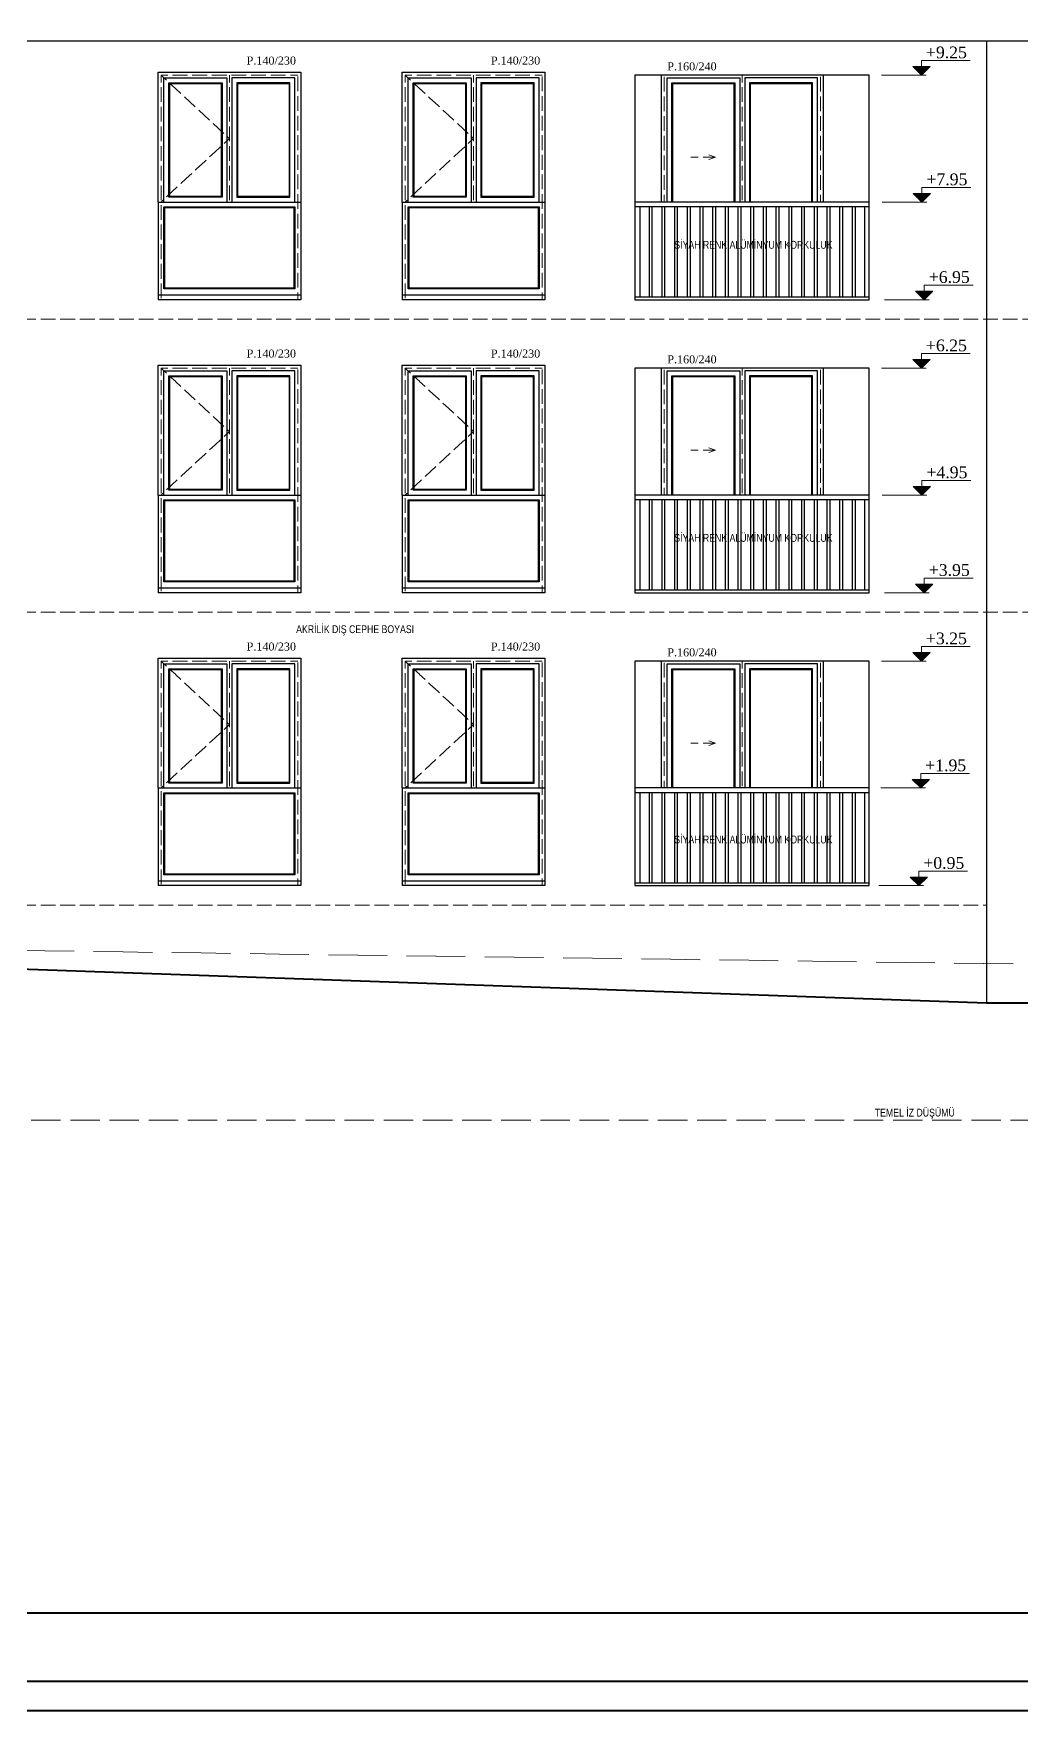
# Model space of a CAD drawing. Header units: millimetres. Extents: x 11587 to 81192, y -36083 to -25300.
# Drawn here: x 64620 to 65631, y -28300 to -26583 of the extents above; entities that cross this region are included whole.
import ezdxf

# ---------------------------------------------------------------- set-up
doc = ezdxf.new("R2010")
doc.units = ezdxf.units.MM
doc.linetypes.add('IZDUSUM1', pattern=[20, 7.5, -5, 7.5, 0])
for name, color, linetype, lineweight in [('rtm-antet-02', 140, 'Continuous', 40), ('rtm-cephe-03', 241, 'Continuous', 30), ('rtm-cephe-04', 33, 'Continuous', 25), ('rtm-izdusum-üst ince', 8, 'IZDUSUM1', 5), ('rtm-izdusum-üst kalın', 211, 'IZDUSUM1', 15), ('rtm-kesit katmanı-05', 153, 'Continuous', 20), ('rtm-mhl-yazı-malzeme', 253, 'Continuous', 13), ('rtm-sembol kot yazı', 7, 'Continuous', 20), ('rtm-symbol lvl', 242, 'Continuous', 20), ('rtm-tas_betonarme', 50, 'Continuous', 40)]:
    doc.layers.add(name, color=color, linetype=linetype, lineweight=lineweight)
doc.styles.get("Standard").update_dxf_attribs({"font": 'arial.ttf'})
doc.styles.add('VAZ-OLCU', font='times.ttf', dxfattribs={"height": 60})

msp = doc.modelspace()

# ---------------------------------------------------------------- hatches: boundary and pattern name
at = {"layer": 'rtm-symbol lvl'}
for points in [[(65520.09, -26616.19), (65528.93, -26625.03), (65537.77, -26616.19)], [(65520.09, -26616.19), (65528.93, -26625.03), (65537.77, -26616.19)], [(65520.61, -26746.19), (65529.45, -26755.03), (65538.29, -26746.19)], [(65520.61, -26746.19), (65529.45, -26755.03), (65538.29, -26746.19)], [(65522.99, -26846.19), (65531.83, -26855.03), (65540.67, -26846.19)], [(65522.99, -26846.19), (65531.83, -26855.03), (65540.67, -26846.19)], [(65520.09, -26916.19), (65528.93, -26925.03), (65537.77, -26916.19)], [(65520.09, -26916.19), (65528.93, -26925.03), (65537.77, -26916.19)], [(65520.61, -27046.19), (65529.45, -27055.03), (65538.29, -27046.19)], [(65520.61, -27046.19), (65529.45, -27055.03), (65538.29, -27046.19)], [(65522.99, -27146.19), (65531.83, -27155.03), (65540.67, -27146.19)], [(65522.99, -27146.19), (65531.83, -27155.03), (65540.67, -27146.19)], [(65520.09, -27216.19), (65528.93, -27225.03), (65537.77, -27216.19)], [(65520.09, -27216.19), (65528.93, -27225.03), (65537.77, -27216.19)], [(65519.34, -27346.19), (65528.18, -27355.03), (65537.02, -27346.19)], [(65519.34, -27346.19), (65528.18, -27355.03), (65537.02, -27346.19)], [(65517.38, -27446.19), (65526.22, -27455.03), (65535.05, -27446.19)], [(65517.38, -27446.19), (65526.22, -27455.03), (65535.05, -27446.19)]]:
    msp.add_hatch(color=256, dxfattribs=at).paths.add_polyline_path(points)

# ---------------------------------------------------------------- linework, layer by layer
at = {"layer": 'rtm-antet-02'}
for points in [[(57226.59, -25299.55), (57226.59, -28299.55), (74226.59, -28299.55), (74226.59, -25299.55), (57226.59, -25299.55)], [(57256.59, -28199.55), (74196.59, -28199.55)]]:
    msp.add_lwpolyline(points, dxfattribs=at)
msp.add_lwpolyline([(57256.59, -25329.55), (57256.59, -28269.55), (74196.59, -28269.55), (74196.59, -25329.55)], close=True, dxfattribs=at)
at = {"layer": 'rtm-cephe-03'}
for points in [[(63670.54, -26590.03), (68685.54, -26590.03)], [(65595.54, -26590.03), (65595.54, -27575.03)]]:
    msp.add_lwpolyline(points, dxfattribs=at)
for points in [[(65475.54, -26625.03), (65235.54, -26625.03), (65235.54, -26855.03), (65475.54, -26855.03)], [(65475.54, -26925.03), (65235.54, -26925.03), (65235.54, -27155.03), (65475.54, -27155.03)], [(65475.54, -27225.03), (65235.54, -27225.03), (65235.54, -27455.03), (65475.54, -27455.03)]]:
    msp.add_lwpolyline(points, close=True, dxfattribs=at)
at = {"layer": 'rtm-cephe-04'}
for p, q in [((64747.54, -26850.03), (64893.54, -26850.03)), ((64747.54, -26850.03), (64747.54, -26855.03)), ((64893.54, -26850.03), (64893.54, -26855.03)), ((64997.54, -26850.03), (65143.54, -26850.03)), ((64997.54, -26850.03), (64997.54, -26855.03)), ((65143.54, -26850.03), (65143.54, -26855.03)), ((64893.54, -26855.03), (64747.54, -26855.03)), ((65143.54, -26855.03), (64997.54, -26855.03)), ((64747.54, -27150.03), (64893.54, -27150.03)), ((64747.54, -27150.03), (64747.54, -27155.03)), ((64893.54, -27155.03), (64747.54, -27155.03)), ((64893.54, -27150.03), (64893.54, -27155.03)), ((64997.54, -27150.03), (65143.54, -27150.03)), ((64997.54, -27150.03), (64997.54, -27155.03)), ((65143.54, -27155.03), (64997.54, -27155.03)), ((65143.54, -27150.03), (65143.54, -27155.03)), ((64747.54, -27450.03), (64893.54, -27450.03)), ((64747.54, -27450.03), (64747.54, -27455.03)), ((64893.54, -27455.03), (64747.54, -27455.03)), ((64893.54, -27450.03), (64893.54, -27455.03)), ((64997.54, -27450.03), (65143.54, -27450.03)), ((64997.54, -27450.03), (64997.54, -27455.03)), ((65143.54, -27455.03), (64997.54, -27455.03)), ((65143.54, -27450.03), (65143.54, -27455.03))]:
    msp.add_line(p, q, dxfattribs=at)
for points in [[(64747.54, -26755.03), (64747.54, -26622.03), (64893.54, -26622.03), (64893.54, -26755.03)], [(64753.54, -26755.03), (64753.54, -26628.03), (64818.04, -26628.03), (64818.04, -26755.03)], [(64887.54, -26755.03), (64887.54, -26628.03), (64823.04, -26628.03), (64823.04, -26755.03)], [(64997.54, -26755.03), (64997.54, -26622.03), (65143.54, -26622.03), (65143.54, -26755.03)], [(65003.54, -26755.03), (65003.54, -26628.03), (65068.04, -26628.03), (65068.04, -26755.03)], [(65137.54, -26755.03), (65137.54, -26628.03), (65073.04, -26628.03), (65073.04, -26755.03)], [(65262.54, -26625.03), (65262.54, -26755.03)], [(65268.54, -26755.03), (65268.54, -26628.03), (65343.04, -26628.03), (65343.04, -26755.03)], [(65422.54, -26755.03), (65422.54, -26628.03), (65348.04, -26628.03), (65348.04, -26755.03)], [(65428.54, -26755.03), (65428.54, -26625.03)], [(65273.54, -26755.03), (65273.54, -26633.03), (65338.04, -26633.03), (65338.04, -26755.03)], [(65417.54, -26755.03), (65417.54, -26633.03), (65353.04, -26633.03), (65353.04, -26755.03)], [(64747.54, -26755.03), (64747.54, -26850.03)], [(64747.54, -26755.03), (64893.54, -26755.03)], [(64893.54, -26755.03), (64893.54, -26850.03)], [(64997.54, -26755.03), (64997.54, -26850.03)], [(64997.54, -26755.03), (65143.54, -26755.03)], [(65143.54, -26755.03), (65143.54, -26850.03)], [(65475.54, -26755.03), (65235.54, -26755.03)], [(65475.54, -26760.03), (65235.54, -26760.03)], [(65240.54, -26760.03), (65240.54, -26852.03)], [(65250.04, -26760.03), (65250.04, -26852.03)], [(65253.04, -26760.03), (65253.04, -26852.03)], [(65263.04, -26760.03), (65263.04, -26852.03)], [(65266.04, -26760.03), (65266.04, -26852.03)], [(65276.04, -26760.03), (65276.04, -26852.03)], [(65279.04, -26760.03), (65279.04, -26852.03)], [(65289.04, -26760.03), (65289.04, -26852.03)], [(65292.04, -26760.03), (65292.04, -26852.03)], [(65302.04, -26760.03), (65302.04, -26852.03)], [(65305.04, -26760.03), (65305.04, -26852.03)], [(65315.04, -26760.03), (65315.04, -26852.03)], [(65318.04, -26760.03), (65318.04, -26852.03)], [(65328.04, -26760.03), (65328.04, -26852.03)], [(65331.04, -26760.03), (65331.04, -26852.03)], [(65341.04, -26760.03), (65341.04, -26852.03)], [(65344.04, -26760.03), (65344.04, -26852.03)], [(65354.04, -26760.03), (65354.04, -26852.03)], [(65357.04, -26760.03), (65357.04, -26852.03)], [(65367.04, -26760.03), (65367.04, -26852.03)], [(65370.04, -26760.03), (65370.04, -26852.03)], [(65380.04, -26760.03), (65380.04, -26852.03)], [(65383.04, -26760.03), (65383.04, -26852.03)], [(65393.04, -26760.03), (65393.04, -26852.03)], [(65396.04, -26760.03), (65396.04, -26852.03)], [(65406.04, -26760.03), (65406.04, -26852.03)], [(65409.04, -26760.03), (65409.04, -26852.03)], [(65419.04, -26760.03), (65419.04, -26852.03)], [(65422.04, -26760.03), (65422.04, -26852.03)], [(65432.04, -26760.03), (65432.04, -26852.03)], [(65435.04, -26760.03), (65435.04, -26852.03)], [(65445.04, -26760.03), (65445.04, -26852.03)], [(65448.04, -26760.03), (65448.04, -26852.03)], [(65458.04, -26760.03), (65458.04, -26852.03)], [(65461.04, -26760.03), (65461.04, -26852.03)], [(65470.54, -26760.03), (65470.54, -26852.03)], [(65235.54, -26852.03), (65475.54, -26852.03)], [(64747.54, -27055.03), (64747.54, -26922.03), (64893.54, -26922.03), (64893.54, -27055.03)], [(64997.54, -27055.03), (64997.54, -26922.03), (65143.54, -26922.03), (65143.54, -27055.03)], [(64753.54, -27055.03), (64753.54, -26928.03), (64818.04, -26928.03), (64818.04, -27055.03)], [(64887.54, -27055.03), (64887.54, -26928.03), (64823.04, -26928.03), (64823.04, -27055.03)], [(65003.54, -27055.03), (65003.54, -26928.03), (65068.04, -26928.03), (65068.04, -27055.03)], [(65137.54, -27055.03), (65137.54, -26928.03), (65073.04, -26928.03), (65073.04, -27055.03)], [(65262.54, -26925.03), (65262.54, -27055.03)], [(65268.54, -27055.03), (65268.54, -26928.03), (65343.04, -26928.03), (65343.04, -27055.03)], [(65273.54, -27055.03), (65273.54, -26933.03), (65338.04, -26933.03), (65338.04, -27055.03)], [(65422.54, -27055.03), (65422.54, -26928.03), (65348.04, -26928.03), (65348.04, -27055.03)], [(65417.54, -27055.03), (65417.54, -26933.03), (65353.04, -26933.03), (65353.04, -27055.03)], [(65428.54, -27055.03), (65428.54, -26925.03)], [(64747.54, -27055.03), (64747.54, -27150.03)], [(64747.54, -27055.03), (64893.54, -27055.03)], [(64893.54, -27055.03), (64893.54, -27150.03)], [(64997.54, -27055.03), (64997.54, -27150.03)], [(64997.54, -27055.03), (65143.54, -27055.03)], [(65143.54, -27055.03), (65143.54, -27150.03)], [(65475.54, -27055.03), (65235.54, -27055.03)], [(65475.54, -27060.03), (65235.54, -27060.03)], [(65240.54, -27060.03), (65240.54, -27152.03)], [(65250.04, -27060.03), (65250.04, -27152.03)], [(65253.04, -27060.03), (65253.04, -27152.03)], [(65263.04, -27060.03), (65263.04, -27152.03)], [(65266.04, -27060.03), (65266.04, -27152.03)], [(65276.04, -27060.03), (65276.04, -27152.03)], [(65279.04, -27060.03), (65279.04, -27152.03)], [(65289.04, -27060.03), (65289.04, -27152.03)], [(65292.04, -27060.03), (65292.04, -27152.03)], [(65302.04, -27060.03), (65302.04, -27152.03)], [(65305.04, -27060.03), (65305.04, -27152.03)], [(65315.04, -27060.03), (65315.04, -27152.03)], [(65318.04, -27060.03), (65318.04, -27152.03)], [(65328.04, -27060.03), (65328.04, -27152.03)], [(65331.04, -27060.03), (65331.04, -27152.03)], [(65341.04, -27060.03), (65341.04, -27152.03)], [(65344.04, -27060.03), (65344.04, -27152.03)], [(65354.04, -27060.03), (65354.04, -27152.03)], [(65357.04, -27060.03), (65357.04, -27152.03)], [(65367.04, -27060.03), (65367.04, -27152.03)], [(65370.04, -27060.03), (65370.04, -27152.03)], [(65380.04, -27060.03), (65380.04, -27152.03)], [(65383.04, -27060.03), (65383.04, -27152.03)], [(65393.04, -27060.03), (65393.04, -27152.03)], [(65396.04, -27060.03), (65396.04, -27152.03)], [(65406.04, -27060.03), (65406.04, -27152.03)], [(65409.04, -27060.03), (65409.04, -27152.03)], [(65419.04, -27060.03), (65419.04, -27152.03)], [(65422.04, -27060.03), (65422.04, -27152.03)], [(65432.04, -27060.03), (65432.04, -27152.03)], [(65435.04, -27060.03), (65435.04, -27152.03)], [(65445.04, -27060.03), (65445.04, -27152.03)], [(65448.04, -27060.03), (65448.04, -27152.03)], [(65458.04, -27060.03), (65458.04, -27152.03)], [(65461.04, -27060.03), (65461.04, -27152.03)], [(65470.54, -27060.03), (65470.54, -27152.03)], [(65235.54, -27152.03), (65475.54, -27152.03)], [(64747.54, -27355.03), (64747.54, -27222.03), (64893.54, -27222.03), (64893.54, -27355.03)], [(64753.54, -27355.03), (64753.54, -27228.03), (64818.04, -27228.03), (64818.04, -27355.03)], [(64887.54, -27355.03), (64887.54, -27228.03), (64823.04, -27228.03), (64823.04, -27355.03)], [(64997.54, -27355.03), (64997.54, -27222.03), (65143.54, -27222.03), (65143.54, -27355.03)], [(65003.54, -27355.03), (65003.54, -27228.03), (65068.04, -27228.03), (65068.04, -27355.03)], [(65137.54, -27355.03), (65137.54, -27228.03), (65073.04, -27228.03), (65073.04, -27355.03)], [(65262.54, -27225.03), (65262.54, -27355.03)], [(65268.54, -27355.03), (65268.54, -27228.03), (65343.04, -27228.03), (65343.04, -27355.03)], [(65422.54, -27355.03), (65422.54, -27228.03), (65348.04, -27228.03), (65348.04, -27355.03)], [(65428.54, -27355.03), (65428.54, -27225.03)], [(65273.54, -27355.03), (65273.54, -27233.03), (65338.04, -27233.03), (65338.04, -27355.03)], [(65417.54, -27355.03), (65417.54, -27233.03), (65353.04, -27233.03), (65353.04, -27355.03)], [(64747.54, -27355.03), (64747.54, -27450.03)], [(64747.54, -27355.03), (64893.54, -27355.03)], [(64893.54, -27355.03), (64893.54, -27450.03)], [(64997.54, -27355.03), (64997.54, -27450.03)], [(64997.54, -27355.03), (65143.54, -27355.03)], [(65143.54, -27355.03), (65143.54, -27450.03)], [(65475.54, -27355.03), (65235.54, -27355.03)], [(65475.54, -27360.03), (65235.54, -27360.03)], [(65240.54, -27360.03), (65240.54, -27452.03)], [(65250.04, -27360.03), (65250.04, -27452.03)], [(65253.04, -27360.03), (65253.04, -27452.03)], [(65263.04, -27360.03), (65263.04, -27452.03)], [(65266.04, -27360.03), (65266.04, -27452.03)], [(65276.04, -27360.03), (65276.04, -27452.03)], [(65279.04, -27360.03), (65279.04, -27452.03)], [(65289.04, -27360.03), (65289.04, -27452.03)], [(65292.04, -27360.03), (65292.04, -27452.03)], [(65302.04, -27360.03), (65302.04, -27452.03)], [(65305.04, -27360.03), (65305.04, -27452.03)], [(65315.04, -27360.03), (65315.04, -27452.03)], [(65318.04, -27360.03), (65318.04, -27452.03)], [(65328.04, -27360.03), (65328.04, -27452.03)], [(65331.04, -27360.03), (65331.04, -27452.03)], [(65341.04, -27360.03), (65341.04, -27452.03)], [(65344.04, -27360.03), (65344.04, -27452.03)], [(65354.04, -27360.03), (65354.04, -27452.03)], [(65357.04, -27360.03), (65357.04, -27452.03)], [(65367.04, -27360.03), (65367.04, -27452.03)], [(65370.04, -27360.03), (65370.04, -27452.03)], [(65380.04, -27360.03), (65380.04, -27452.03)], [(65383.04, -27360.03), (65383.04, -27452.03)], [(65393.04, -27360.03), (65393.04, -27452.03)], [(65396.04, -27360.03), (65396.04, -27452.03)], [(65406.04, -27360.03), (65406.04, -27452.03)], [(65409.04, -27360.03), (65409.04, -27452.03)], [(65419.04, -27360.03), (65419.04, -27452.03)], [(65422.04, -27360.03), (65422.04, -27452.03)], [(65432.04, -27360.03), (65432.04, -27452.03)], [(65435.04, -27360.03), (65435.04, -27452.03)], [(65445.04, -27360.03), (65445.04, -27452.03)], [(65448.04, -27360.03), (65448.04, -27452.03)], [(65458.04, -27360.03), (65458.04, -27452.03)], [(65461.04, -27360.03), (65461.04, -27452.03)], [(65470.54, -27360.03), (65470.54, -27452.03)], [(65235.54, -27452.03), (65475.54, -27452.03)]]:
    msp.add_lwpolyline(points, dxfattribs=at)
for points in [[(64813.04, -26633.03), (64813.04, -26750.03), (64758.54, -26750.03), (64758.54, -26633.03)], [(64828.04, -26633.03), (64828.04, -26750.03), (64882.54, -26750.03), (64882.54, -26633.03)], [(65063.04, -26633.03), (65063.04, -26750.03), (65008.54, -26750.03), (65008.54, -26633.03)], [(65078.04, -26633.03), (65078.04, -26750.03), (65132.54, -26750.03), (65132.54, -26633.03)], [(64887.54, -26844.03), (64753.54, -26844.03), (64753.54, -26760.03), (64887.54, -26760.03)], [(65137.54, -26844.03), (65003.54, -26844.03), (65003.54, -26760.03), (65137.54, -26760.03)], [(64813.04, -26933.03), (64813.04, -27050.03), (64758.54, -27050.03), (64758.54, -26933.03)], [(64828.04, -26933.03), (64828.04, -27050.03), (64882.54, -27050.03), (64882.54, -26933.03)], [(65063.04, -26933.03), (65063.04, -27050.03), (65008.54, -27050.03), (65008.54, -26933.03)], [(65078.04, -26933.03), (65078.04, -27050.03), (65132.54, -27050.03), (65132.54, -26933.03)], [(64887.54, -27144.03), (64753.54, -27144.03), (64753.54, -27060.03), (64887.54, -27060.03)], [(65137.54, -27144.03), (65003.54, -27144.03), (65003.54, -27060.03), (65137.54, -27060.03)], [(64813.04, -27233.03), (64813.04, -27350.03), (64758.54, -27350.03), (64758.54, -27233.03)], [(64828.04, -27233.03), (64828.04, -27350.03), (64882.54, -27350.03), (64882.54, -27233.03)], [(65063.04, -27233.03), (65063.04, -27350.03), (65008.54, -27350.03), (65008.54, -27233.03)], [(65078.04, -27233.03), (65078.04, -27350.03), (65132.54, -27350.03), (65132.54, -27233.03)], [(64887.54, -27444.03), (64753.54, -27444.03), (64753.54, -27360.03), (64887.54, -27360.03)], [(65137.54, -27444.03), (65003.54, -27444.03), (65003.54, -27360.03), (65137.54, -27360.03)]]:
    msp.add_lwpolyline(points, close=True, dxfattribs=at)
at = {"layer": 'rtm-izdusum-üst ince'}
for p, q in [((64890.54, -26625.03), (64750.54, -26625.03)), ((64750.54, -26625.03), (64750.54, -26855.03)), ((64890.54, -26855.03), (64890.54, -26625.03)), ((65140.54, -26625.03), (65000.54, -26625.03)), ((65000.54, -26625.03), (65000.54, -26855.03)), ((65140.54, -26855.03), (65140.54, -26625.03)), ((65265.54, -26755.03), (65265.54, -26625.03)), ((65425.54, -26755.03), (65425.54, -26625.03)), ((64890.54, -26925.03), (64750.54, -26925.03)), ((64750.54, -26925.03), (64750.54, -27155.03)), ((64890.54, -27155.03), (64890.54, -26925.03)), ((65140.54, -26925.03), (65000.54, -26925.03)), ((65000.54, -26925.03), (65000.54, -27155.03)), ((65140.54, -27155.03), (65140.54, -26925.03)), ((65265.54, -27055.03), (65265.54, -26925.03)), ((65425.54, -27055.03), (65425.54, -26925.03)), ((64890.54, -27225.03), (64750.54, -27225.03)), ((64750.54, -27225.03), (64750.54, -27455.03)), ((64890.54, -27455.03), (64890.54, -27225.03)), ((65140.54, -27225.03), (65000.54, -27225.03)), ((65000.54, -27225.03), (65000.54, -27455.03)), ((65140.54, -27455.03), (65140.54, -27225.03)), ((65265.54, -27355.03), (65265.54, -27225.03)), ((65425.54, -27355.03), (65425.54, -27225.03))]:
    msp.add_line(p, q, dxfattribs=at)
for points in [[(64750.54, -26625.03), (64820.54, -26690.03), (64750.54, -26755.03)], [(64820.54, -26625.03), (64820.54, -26755.03)], [(65000.54, -26625.03), (65070.54, -26690.03), (65000.54, -26755.03)], [(65070.54, -26625.03), (65070.54, -26755.03)], [(65345.54, -26625.03), (65345.54, -26755.03)], [(65292.93, -26709.21), (65318.26, -26709.21)], [(65318.26, -26709.21), (65307.84, -26705.6)], [(65318.26, -26709.21), (65307.84, -26712.81)], [(63750.54, -26875.03), (68605.54, -26875.03)], [(64750.54, -26925.03), (64820.54, -26990.03), (64750.54, -27055.03)], [(64820.54, -26925.03), (64820.54, -27055.03)], [(65000.54, -26925.03), (65070.54, -26990.03), (65000.54, -27055.03)], [(65070.54, -26925.03), (65070.54, -27055.03)], [(65345.54, -26925.03), (65345.54, -27055.03)], [(65318.26, -27009.21), (65307.84, -27005.6)], [(65292.93, -27009.21), (65318.26, -27009.21)], [(65318.26, -27009.21), (65307.84, -27012.81)], [(63750.54, -27175.03), (68605.54, -27175.03)], [(64750.54, -27225.03), (64820.54, -27290.03), (64750.54, -27355.03)], [(64820.54, -27225.03), (64820.54, -27355.03)], [(65000.54, -27225.03), (65070.54, -27290.03), (65000.54, -27355.03)], [(65070.54, -27225.03), (65070.54, -27355.03)], [(65345.54, -27225.03), (65345.54, -27355.03)], [(65292.93, -27309.21), (65318.26, -27309.21)], [(65318.26, -27309.21), (65307.84, -27305.6)], [(65318.26, -27309.21), (65307.84, -27312.81)], [(63750.54, -27475.03), (65595.54, -27475.03)]]:
    msp.add_lwpolyline(points, dxfattribs=at)
at = {"layer": 'rtm-izdusum-üst ince', "ltscale": 2}
msp.add_lwpolyline([(63750.54, -27510.03), (63750.54, -27695.03), (68605.54, -27695.03), (68605.54, -27575.03)], dxfattribs=at)
at = {"layer": 'rtm-izdusum-üst kalın', "ltscale": 4}
msp.add_lwpolyline([(63750.54, -27510.03), (68605.54, -27575.03)], dxfattribs=at)
at = {"layer": 'rtm-kesit katmanı-05'}
for points in [[(64812.04, -26634.03), (64812.04, -26749.03), (64759.54, -26749.03), (64759.54, -26634.03)], [(64829.04, -26634.03), (64829.04, -26749.03), (64881.54, -26749.03), (64881.54, -26634.03)], [(65062.04, -26634.03), (65062.04, -26749.03), (65009.54, -26749.03), (65009.54, -26634.03)], [(65079.04, -26634.03), (65079.04, -26749.03), (65131.54, -26749.03), (65131.54, -26634.03)], [(64886.54, -26843.03), (64754.54, -26843.03), (64754.54, -26761.03), (64886.54, -26761.03)], [(65136.54, -26843.03), (65004.54, -26843.03), (65004.54, -26761.03), (65136.54, -26761.03)], [(64812.04, -26934.03), (64812.04, -27049.03), (64759.54, -27049.03), (64759.54, -26934.03)], [(64829.04, -26934.03), (64829.04, -27049.03), (64881.54, -27049.03), (64881.54, -26934.03)], [(65062.04, -26934.03), (65062.04, -27049.03), (65009.54, -27049.03), (65009.54, -26934.03)], [(65079.04, -26934.03), (65079.04, -27049.03), (65131.54, -27049.03), (65131.54, -26934.03)], [(64886.54, -27143.03), (64754.54, -27143.03), (64754.54, -27061.03), (64886.54, -27061.03)], [(65136.54, -27143.03), (65004.54, -27143.03), (65004.54, -27061.03), (65136.54, -27061.03)], [(64812.04, -27234.03), (64812.04, -27349.03), (64759.54, -27349.03), (64759.54, -27234.03)], [(64829.04, -27234.03), (64829.04, -27349.03), (64881.54, -27349.03), (64881.54, -27234.03)], [(65062.04, -27234.03), (65062.04, -27349.03), (65009.54, -27349.03), (65009.54, -27234.03)], [(65079.04, -27234.03), (65079.04, -27349.03), (65131.54, -27349.03), (65131.54, -27234.03)], [(64886.54, -27443.03), (64754.54, -27443.03), (64754.54, -27361.03), (64886.54, -27361.03)], [(65136.54, -27443.03), (65004.54, -27443.03), (65004.54, -27361.03), (65136.54, -27361.03)]]:
    msp.add_lwpolyline(points, close=True, dxfattribs=at)
for points in [[(65274.54, -26755.03), (65274.54, -26634.03), (65337.04, -26634.03), (65337.04, -26755.03)], [(65416.54, -26755.03), (65416.54, -26634.03), (65354.04, -26634.03), (65354.04, -26755.03)], [(65274.54, -27055.03), (65274.54, -26934.03), (65337.04, -26934.03), (65337.04, -27055.03)], [(65416.54, -27055.03), (65416.54, -26934.03), (65354.04, -26934.03), (65354.04, -27055.03)], [(65274.54, -27355.03), (65274.54, -27234.03), (65337.04, -27234.03), (65337.04, -27355.03)], [(65416.54, -27355.03), (65416.54, -27234.03), (65354.04, -27234.03), (65354.04, -27355.03)]]:
    msp.add_lwpolyline(points, dxfattribs=at)
at = {"layer": 'rtm-symbol lvl'}
for p, q in [((65488.09, -26625.03), (65533.89, -26625.03)), ((65488.61, -26755.03), (65534.4, -26755.03)), ((65490.99, -26855.03), (65536.79, -26855.03)), ((65488.09, -26925.03), (65533.89, -26925.03)), ((65488.61, -27055.03), (65534.4, -27055.03)), ((65490.99, -27155.03), (65536.79, -27155.03)), ((65488.09, -27225.03), (65533.89, -27225.03)), ((65487.34, -27355.03), (65533.14, -27355.03)), ((65485.37, -27455.03), (65531.17, -27455.03))]:
    msp.add_line(p, q, dxfattribs=at)
for points in [[(65578.93, -26610.03), (65528.93, -26610.03), (65528.93, -26625.03)], [(65579.45, -26740.03), (65529.45, -26740.03), (65529.45, -26755.03)], [(65581.83, -26840.03), (65531.83, -26840.03), (65531.83, -26855.03)], [(65578.93, -26910.03), (65528.93, -26910.03), (65528.93, -26925.03)], [(65579.45, -27040.03), (65529.45, -27040.03), (65529.45, -27055.03)], [(65581.83, -27140.03), (65531.83, -27140.03), (65531.83, -27155.03)], [(65578.93, -27210.03), (65528.93, -27210.03), (65528.93, -27225.03)], [(65578.18, -27340.03), (65528.18, -27340.03), (65528.18, -27355.03)], [(65576.22, -27440.03), (65526.22, -27440.03), (65526.22, -27455.03)]]:
    msp.add_lwpolyline(points, dxfattribs=at)
for points in [[(65520.09, -26616.19), (65528.93, -26625.03), (65537.77, -26616.19)], [(65520.09, -26616.19), (65528.93, -26625.03), (65537.77, -26616.19)], [(65520.61, -26746.19), (65529.45, -26755.03), (65538.29, -26746.19)], [(65520.61, -26746.19), (65529.45, -26755.03), (65538.29, -26746.19)], [(65522.99, -26846.19), (65531.83, -26855.03), (65540.67, -26846.19)], [(65522.99, -26846.19), (65531.83, -26855.03), (65540.67, -26846.19)], [(65520.09, -26916.19), (65528.93, -26925.03), (65537.77, -26916.19)], [(65520.09, -26916.19), (65528.93, -26925.03), (65537.77, -26916.19)], [(65520.61, -27046.19), (65529.45, -27055.03), (65538.29, -27046.19)], [(65520.61, -27046.19), (65529.45, -27055.03), (65538.29, -27046.19)], [(65522.99, -27146.19), (65531.83, -27155.03), (65540.67, -27146.19)], [(65522.99, -27146.19), (65531.83, -27155.03), (65540.67, -27146.19)], [(65520.09, -27216.19), (65528.93, -27225.03), (65537.77, -27216.19)], [(65520.09, -27216.19), (65528.93, -27225.03), (65537.77, -27216.19)], [(65519.34, -27346.19), (65528.18, -27355.03), (65537.02, -27346.19)], [(65519.34, -27346.19), (65528.18, -27355.03), (65537.02, -27346.19)], [(65517.38, -27446.19), (65526.22, -27455.03), (65535.05, -27446.19)], [(65517.38, -27446.19), (65526.22, -27455.03), (65535.05, -27446.19)]]:
    msp.add_lwpolyline(points, close=True, dxfattribs=at)
at = {"layer": 'rtm-tas_betonarme'}
msp.add_lwpolyline([(63518.21, -27510.03), (63750.54, -27510.03), (65595.54, -27575.03), (68932.76, -27575.03)], dxfattribs=at)

# ---------------------------------------------------------------- texts
at = {"layer": 'rtm-mhl-yazı-malzeme', "style": 'VAZ-OLCU'}
for s, rotation, p in [('P.140/230', 359.9602, (64838.16, -26614.27)), ('P.140/230', 359.9602, (65088.16, -26614.27)), ('P.160/240', 0.0398, (65268.76, -26620.24)), ('P.140/230', 359.9602, (64838.16, -26914.27)), ('P.140/230', 359.9602, (65088.16, -26914.27)), ('P.160/240', 0.0398, (65268.76, -26920.24)), ('P.140/230', 359.9602, (64838.16, -27214.27)), ('P.140/230', 359.9602, (65088.16, -27214.27)), ('P.160/240', 0.0398, (65268.76, -27220.24))]:
    msp.add_text(s, height=8.192, rotation=rotation, dxfattribs=at).set_placement(p)
at = {"layer": 'rtm-mhl-yazı-malzeme', "width": 0.8}
for s, p in [('SİYAH RENK ALÜMİNYUM KORKULUK', (65275.9, -26802.87)), ('SİYAH RENK ALÜMİNYUM KORKULUK', (65275.9, -27102.93)), ('AKRİLİK DIŞ CEPHE BOYASI', (64888.85, -27196.43)), ('SİYAH RENK ALÜMİNYUM KORKULUK', (65275.9, -27411.78)), ('TEMEL İZ DÜŞÜMÜ', (65481.11, -27691.4))]:
    msp.add_text(s, height=8, dxfattribs=at).set_placement(p)
at = {"layer": 'rtm-sembol kot yazı', "style": 'VAZ-OLCU'}
for s, p in [('+9.25', (65533.53, -26607.83, -106)), ('+7.95', (65534.05, -26737.83, -106)), ('+6.95', (65536.43, -26837.83, -106)), ('+6.25', (65533.53, -26907.83, -106)), ('+4.95', (65534.05, -27037.83, -106)), ('+3.95', (65536.43, -27137.83, -106)), ('+3.25', (65533.53, -27207.83, -106)), ('+1.95', (65532.78, -27337.83, -106)), ('+0.95', (65530.82, -27437.83, -106))]:
    msp.add_text(s, height=12, dxfattribs=at).set_placement(p)

doc.saveas('drawing.dxf')
